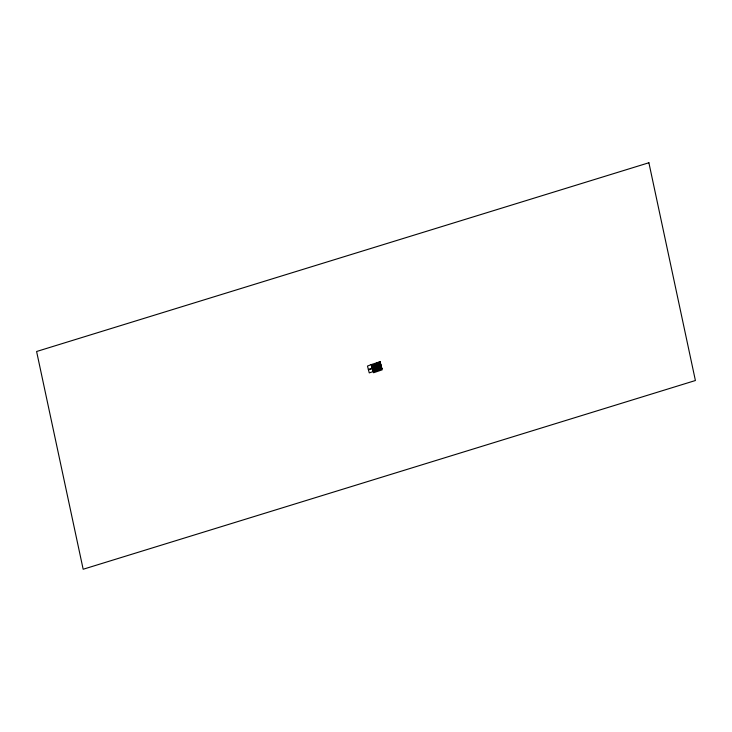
<?xml version="1.0" encoding="UTF-8"?>
<svg xmlns="http://www.w3.org/2000/svg" width="732" height="732" viewBox="0 0 732 732"><rect width="100%" height="100%" fill="white"/><g stroke="black" fill="none" stroke-linecap="round" stroke-linejoin="round"><path stroke-width="1.1" d="M371.124 364.646L380.054 361.681L381.884 368.654L369.257 372.89L367.473 366.082L371.106 364.646L372.963 371.636M375.168 363.658L375.415 364.454L375.36 363.594M371.947 365.003C375.553 363.493 369.395 366.339 373.43 365.012L373.302 364.545M375.608 363.639L376.092 363.987L375.626 363.676M376.239 363.401L376.44 364.051L376.495 363.319M376.962 363.301L377.474 363.127L377.026 363.502M376.898 363.429L377.529 363.328M372.057 365.424L373.43 365.012M374.491 364.509L374.994 364.371L374.546 364.673M377.538 363.52L378.078 363.374M377.575 363.639L378.105 363.502M372.121 365.744L375.818 364.49L377.035 368.873L373.311 370.136C369.999 363.438 373.174 367.647 375.772 364.591M376.111 364.39L379.826 363.127L381.006 367.537L377.273 368.8L380.878 367.501M371.737 365.982L372.991 370.74L371.618 365.698M372.222 365.799L375.818 364.509M376.266 364.417L379.67 363.154L379.871 363.85L376.422 365.012L380.036 363.932L376.321 365.186L376.221 364.316L376.422 365.012M372.304 366.439L376.038 365.186M380.045 364.042L376.404 365.597L380.155 364.417M372.432 366.915L376.157 365.661M376.394 365.588L380.045 364.289M372.46 367.007L376.193 365.753M372.542 367.29L376.266 366.037M376.504 365.963L380.228 364.701M372.588 367.409L376.312 366.156M376.541 366.064L380.274 364.801M372.744 367.601L376.266 366.421L372.734 367.693M372.661 367.775L376.385 366.439M376.632 366.43L380.274 365.204M368.361 369.486L372.076 368.233M376.404 366.997L372.826 368.059L376.404 366.997L376.211 366.21M368.461 369.834L372.167 368.58M372.808 368.315L376.532 367.061M376.779 366.979L380.512 365.735M372.863 368.434L376.587 367.18M376.916 367.153L380.548 365.872M373 368.983L376.724 367.729M373.018 369.065L376.742 367.803M376.98 367.729L380.713 366.467M373.174 369.257L376.669 367.876M377.09 367.931L380.686 366.705M373.1 369.349L376.824 368.095M380.786 366.759L377.053 368.013L380.814 366.842M373.128 369.44L376.824 368.233M373.21 369.733L376.934 368.471M377.163 368.388L380.887 367.125L377.2 368.516M373.238 369.843L376.962 368.589M373.357 370.044L376.953 368.837M377.062 369.074L373.393 370.319L377.062 369.074L377.2 369.587L373.53 370.822L373.558 370.365M377.447 368.882L380.86 367.729L377.584 369.294M377.511 369.138L380.924 367.986M372.89 370.52L373.659 371.334M377.017 369.523L373.567 370.511L376.934 369.221M373.476 371.06L381.628 368.315L379.881 361.681M373.613 371.17L381.546 368.48L373.11 371.17M371.774 365.259L371.033 364.445M381.775 368.397L379.963 361.672M380.375 365.588L376.834 366.86M380.567 366.311L377.026 367.583M376.102 365.799L372.597 367.016M373.274 370.483L373.549 371.334M373.055 370.465L371.764 365.25M376.431 365.68L377.273 368.8M375.9 367.19L376.742 370.392M372.698 367.409L372.89 368.196M373.082 370.868L373.228 371.444M379.679 361.983L379.039 362.194L379.213 362.843L379.844 362.633L379.679 361.983M375.891 365.35L372.515 366.686L375.891 365.35M381.024 367.748L377.346 368.992L377.474 369.468L381.152 368.223L381.024 367.748M381.884 368.818L373.32 371.719L373.585 372.744L382.159 369.834L381.884 368.818M648.891 162.751L36.6 351.497L83.164 569.249L695.4 380.521L648.891 162.751"/></g></svg>
